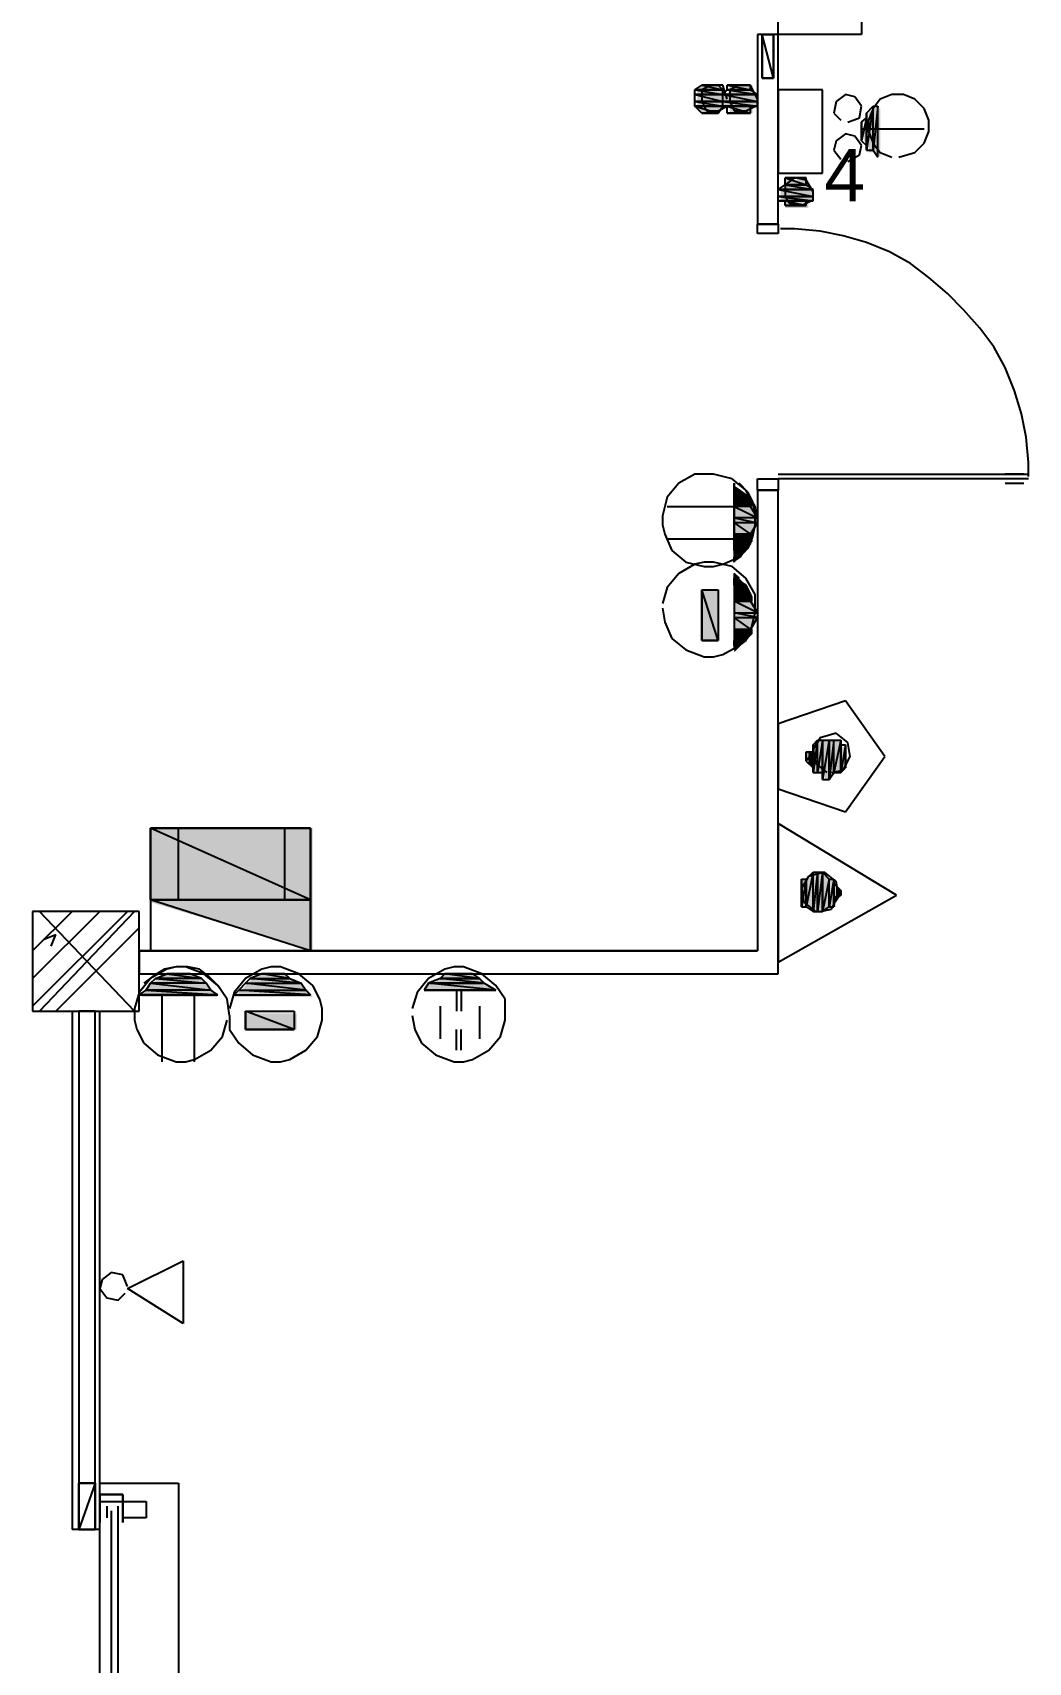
# Model space of a CAD drawing. Header units: millimetres. Extents: x 5 to 415, y 48 to 251.
# Drawn here: x 380.77 to 388.36, y 160.06 to 172.49 of the extents above; entities that cross this region are included whole.
import ezdxf

# ---------------------------------------------------------------- set-up
doc = ezdxf.new("R2010")
doc.units = ezdxf.units.MM
for name, color, linetype in [('H', 7, 'Continuous'), ('P', 7, 'Continuous'), ('T', 7, 'Continuous')]:
    doc.layers.add(name, color=color, linetype=linetype)

msp = doc.modelspace()

# ---------------------------------------------------------------- hatches: boundary and pattern name
at = {"layer": 'H', "linetype": 'Continuous'}
for points in [[(385.833, 172.05), (385.868, 172.085), (385.992, 172.085), (386.045, 172.05), (385.833, 172.05)], [(386.08, 172.05), (386.08, 172.085), (386.256, 172.085), (386.256, 172.05), (386.08, 172.05)], [(385.833, 171.997), (385.833, 172.05), (386.045, 172.05), (386.045, 171.997), (385.833, 171.997)], [(385.833, 171.962), (385.833, 171.997), (386.045, 171.997), (386.045, 171.962), (385.833, 171.962)], [(385.833, 171.909), (385.833, 171.962), (386.045, 171.962), (386.045, 171.909), (385.833, 171.909)], [(386.045, 171.997), (386.08, 172.05), (386.256, 172.05), (386.292, 171.997), (386.045, 171.997)], [(386.045, 171.962), (386.045, 171.997), (386.292, 171.997), (386.292, 171.962), (386.045, 171.962)], [(386.045, 171.909), (386.045, 171.962), (386.292, 171.962), (386.292, 171.909), (386.045, 171.909)], [(385.868, 171.873), (385.833, 171.909), (386.045, 171.909), (385.992, 171.873), (385.868, 171.873)], [(386.08, 171.873), (386.08, 171.909), (386.256, 171.909), (386.256, 171.873), (386.08, 171.873)], [(387.138, 171.626), (387.103, 171.662), (387.103, 171.785), (387.138, 171.838), (387.138, 171.626)], [(387.138, 171.573), (387.138, 171.873), (387.174, 171.909), (387.174, 171.573), (387.138, 171.573)], [(387.174, 171.573), (387.174, 171.909), (387.227, 171.909), (387.227, 171.538), (387.174, 171.573)], [(386.468, 171.274), (386.503, 171.327), (386.68, 171.327), (386.715, 171.274), (386.468, 171.274)], [(386.503, 171.327), (386.503, 171.362), (386.68, 171.362), (386.68, 171.327), (386.503, 171.327)], [(386.468, 171.238), (386.468, 171.274), (386.715, 171.274), (386.715, 171.238), (386.468, 171.238)], [(386.468, 171.203), (386.468, 171.238), (386.715, 171.238), (386.715, 171.203), (386.468, 171.203)], [(386.503, 171.15), (386.503, 171.203), (386.68, 171.203), (386.68, 171.15), (386.503, 171.15)], [(386.115, 168.998), (386.115, 169.033), (386.168, 168.998), (386.115, 168.998)], [(386.115, 168.963), (386.115, 168.998), (386.168, 168.998), (386.203, 168.963), (386.115, 168.963)], [(386.115, 168.91), (386.115, 168.963), (386.203, 168.963), (386.256, 168.91), (386.115, 168.91)], [(386.115, 168.875), (386.115, 168.91), (386.256, 168.91), (386.256, 168.875), (386.115, 168.875)], [(386.115, 168.787), (386.115, 168.875), (386.256, 168.875), (386.292, 168.787), (386.115, 168.787)], [(386.115, 168.734), (386.115, 168.787), (386.292, 168.787), (386.292, 168.734), (386.115, 168.734)], [(386.115, 168.663), (386.115, 168.734), (386.292, 168.734), (386.256, 168.663), (386.115, 168.663)], [(386.115, 168.61), (386.115, 168.663), (386.256, 168.663), (386.256, 168.61), (386.115, 168.61)], [(386.115, 168.54), (386.115, 168.61), (386.256, 168.61), (386.203, 168.54), (386.115, 168.54)], [(386.115, 168.451), (386.115, 168.54), (386.168, 168.487), (386.115, 168.451)], [(386.168, 168.487), (386.115, 168.54), (386.203, 168.54), (386.168, 168.487)], [(386.203, 168.275), (386.115, 168.31), (386.115, 168.363), (386.203, 168.275)], [(385.868, 167.852), (385.868, 168.24), (385.992, 168.24), (385.992, 167.852), (385.868, 167.852)], [(386.115, 168.275), (386.115, 168.31), (386.203, 168.275), (386.115, 168.275)], [(386.115, 168.187), (386.115, 168.275), (386.203, 168.275), (386.256, 168.187), (386.115, 168.187)], [(386.115, 168.152), (386.115, 168.187), (386.256, 168.187), (386.256, 168.152), (386.115, 168.152)], [(386.115, 168.063), (386.115, 168.152), (386.256, 168.152), (386.292, 168.063), (386.115, 168.063)], [(386.115, 168.028), (386.115, 168.063), (386.292, 168.063), (386.292, 168.028), (386.115, 168.028)], [(386.115, 167.94), (386.115, 168.028), (386.292, 168.028), (386.256, 167.94), (386.115, 167.94)], [(386.115, 167.905), (386.115, 167.94), (386.256, 167.94), (386.256, 167.905), (386.115, 167.905)], [(386.115, 167.852), (386.115, 167.905), (386.256, 167.905), (386.203, 167.852), (386.115, 167.852)], [(386.115, 167.816), (386.115, 167.852), (386.203, 167.852), (386.168, 167.816), (386.115, 167.816)], [(386.115, 167.763), (386.115, 167.816), (386.168, 167.816), (386.115, 167.763)], [(386.715, 166.846), (386.715, 167.04), (386.75, 167.093), (386.75, 166.846), (386.715, 166.846)], [(386.75, 166.846), (386.75, 167.093), (386.803, 167.093), (386.803, 166.846), (386.75, 166.846)], [(386.803, 166.793), (386.803, 167.093), (386.838, 167.093), (386.838, 166.793), (386.803, 166.793)], [(386.838, 166.793), (386.838, 167.093), (386.891, 167.093), (386.891, 166.846), (386.838, 166.793)], [(386.891, 166.846), (386.891, 167.093), (386.927, 167.093), (386.927, 166.846), (386.891, 166.846)], [(386.68, 166.917), (386.68, 167.005), (386.715, 167.005), (386.715, 166.882), (386.68, 166.917)], [(386.927, 166.846), (386.927, 167.04), (386.962, 167.04), (386.962, 166.882), (386.927, 166.846)], [(381.67, 165.858), (381.67, 166.423), (382.905, 166.423), (382.905, 165.858), (381.67, 165.858)], [(386.627, 165.823), (386.627, 166.035), (386.68, 166.035), (386.68, 165.823), (386.627, 165.823)], [(386.715, 165.788), (386.68, 165.823), (386.68, 166.035), (386.715, 166.07), (386.715, 165.788)], [(386.715, 165.788), (386.715, 166.07), (386.75, 166.07), (386.75, 165.788), (386.715, 165.788)], [(386.75, 165.788), (386.75, 166.07), (386.803, 166.07), (386.803, 165.788), (386.75, 165.788)], [(386.803, 165.788), (386.803, 166.07), (386.838, 166.035), (386.838, 165.823), (386.803, 165.788)], [(386.838, 165.823), (386.838, 166.035), (386.891, 166.035), (386.891, 165.823), (386.838, 165.823)], [(386.891, 165.858), (386.891, 165.982), (386.927, 165.947), (386.927, 165.911), (386.891, 165.858)], [(382.905, 165.488), (381.67, 165.858), (382.905, 165.858), (382.905, 165.488)], [(381.635, 165.188), (381.67, 165.223), (382.094, 165.223), (382.147, 165.188), (381.635, 165.188)], [(381.67, 165.223), (381.723, 165.276), (382.058, 165.276), (382.094, 165.223), (381.67, 165.223)], [(381.723, 165.276), (381.811, 165.312), (381.97, 165.312), (382.058, 165.276), (381.723, 165.276)], [(382.358, 165.188), (382.393, 165.223), (382.817, 165.223), (382.87, 165.188), (382.358, 165.188)], [(382.393, 165.223), (382.446, 165.276), (382.729, 165.276), (382.817, 165.223), (382.393, 165.223)], [(382.446, 165.276), (382.517, 165.312), (382.693, 165.312), (382.729, 165.276), (382.446, 165.276)], [(383.752, 165.188), (383.787, 165.223), (384.21, 165.223), (384.298, 165.188), (383.752, 165.188)], [(383.787, 165.223), (383.875, 165.276), (384.175, 165.276), (384.21, 165.223), (383.787, 165.223)], [(383.875, 165.276), (383.928, 165.312), (384.14, 165.312), (384.175, 165.276), (383.875, 165.276)], [(381.6, 165.135), (381.635, 165.188), (382.147, 165.188), (382.182, 165.135), (381.6, 165.135)], [(382.305, 165.135), (382.358, 165.188), (382.87, 165.188), (382.905, 165.135), (382.305, 165.135)], [(382.393, 164.888), (382.393, 165.012), (382.782, 165.012), (382.782, 164.888), (382.393, 164.888)]]:
    msp.add_hatch(color=256, dxfattribs=at).paths.add_polyline_path(points)

# ---------------------------------------------------------------- linework, layer by layer
at = {"layer": 'P'}
for points in [[(386.45, 172.473), (386.45, 179.493)], [(387.085, 179.493), (387.085, 172.473)], [(386.45, 172.473), (386.292, 172.473)], [(386.292, 172.473), (386.292, 171.027)], [(386.292, 172.473), (386.292, 171.027)], [(386.415, 172.138), (386.327, 172.473)], [(386.327, 172.473), (386.415, 172.473)], [(386.327, 172.138), (386.327, 172.473)], [(386.327, 172.473), (386.415, 172.473)], [(386.327, 172.473), (386.327, 172.138)], [(386.327, 172.138), (386.327, 172.473)], [(386.415, 172.473), (386.415, 172.138)], [(386.415, 172.138), (386.415, 172.473)], [(386.415, 172.473), (386.415, 172.138)], [(386.45, 171.027), (386.45, 172.473)], [(386.45, 171.027), (386.45, 172.473)], [(387.085, 172.473), (386.45, 172.473)], [(385.815, 172.05), (385.868, 172.085)], [(385.939, 172.085), (385.868, 172.05)], [(385.992, 172.085), (385.868, 172.085)], [(385.868, 172.085), (385.904, 172.085)], [(385.992, 172.085), (385.868, 172.085)], [(385.868, 172.085), (385.992, 172.085)], [(385.868, 172.085), (385.992, 172.085)], [(385.992, 172.085), (385.868, 172.085)], [(385.992, 172.085), (385.868, 172.085)], [(385.868, 172.085), (386.027, 172.05)], [(385.868, 172.085), (386.027, 172.05)], [(385.904, 172.085), (385.939, 172.085)], [(385.939, 172.085), (385.904, 172.085)], [(385.939, 172.085), (385.904, 172.085)], [(385.904, 172.085), (385.939, 172.085)], [(385.904, 172.085), (385.992, 172.085)], [(386.027, 172.085), (385.939, 172.085)], [(385.939, 172.085), (385.992, 172.085)], [(385.992, 172.085), (385.939, 172.085)], [(385.992, 172.085), (385.992, 172.085)], [(385.992, 172.085), (385.992, 172.085)], [(386.027, 172.05), (385.992, 172.085)], [(386.062, 171.979), (386.027, 172.085)], [(386.239, 172.085), (386.062, 172.085)], [(386.062, 172.085), (386.115, 172.085)], [(386.239, 172.085), (386.062, 172.085)], [(386.062, 172.085), (386.239, 172.05)], [(386.062, 172.085), (386.239, 172.05)], [(386.062, 172.05), (386.062, 172.085)], [(386.151, 172.085), (386.08, 172.05)], [(386.151, 172.085), (386.115, 172.085)], [(386.115, 172.085), (386.151, 172.085)], [(386.203, 172.085), (386.115, 172.085)], [(386.115, 172.085), (386.203, 172.085)], [(386.115, 172.085), (386.203, 172.085)], [(386.203, 172.085), (386.115, 172.085)], [(386.203, 172.085), (386.115, 172.085)], [(386.115, 172.085), (386.239, 172.085)], [(386.115, 172.085), (386.239, 172.085)], [(386.239, 172.085), (386.151, 172.085)], [(386.203, 172.085), (386.203, 172.085)], [(386.203, 172.085), (386.203, 172.085)], [(386.203, 172.085), (386.203, 172.085)], [(386.203, 172.085), (386.203, 172.085)], [(386.239, 172.085), (386.203, 172.085)], [(386.292, 171.979), (386.239, 172.085)], [(386.239, 172.05), (386.239, 172.085)], [(386.415, 172.138), (386.327, 172.138)], [(386.327, 172.138), (386.415, 172.138)], [(386.415, 172.138), (386.327, 172.138)], [(386.027, 172.05), (385.815, 172.05)], [(386.027, 172.05), (385.815, 172.05)], [(385.815, 172.05), (386.027, 172.05)], [(385.815, 172.05), (386.027, 172.05)], [(386.027, 172.05), (385.815, 172.05)], [(386.027, 172.05), (385.815, 172.05)], [(385.815, 172.05), (386.027, 172.014)], [(385.815, 172.05), (386.027, 172.014)], [(385.815, 172.014), (385.815, 172.05)], [(386.027, 172.014), (385.815, 172.014)], [(386.027, 172.014), (385.815, 172.014)], [(385.815, 172.014), (386.027, 172.014)], [(385.815, 172.014), (386.027, 172.014)], [(386.027, 172.014), (385.815, 172.014)], [(386.027, 172.014), (385.815, 172.014)], [(385.815, 172.014), (386.027, 171.962)], [(385.815, 172.014), (386.027, 171.962)], [(385.815, 171.962), (385.815, 172.014)], [(386.027, 171.962), (385.815, 171.962)], [(386.027, 171.962), (385.815, 171.962)], [(385.815, 171.962), (386.027, 171.962)], [(385.815, 171.962), (386.027, 171.962)], [(386.027, 171.962), (385.815, 171.962)], [(386.027, 171.962), (385.815, 171.962)], [(385.815, 171.962), (386.027, 171.926)], [(385.815, 171.962), (386.027, 171.926)], [(385.815, 171.926), (385.815, 171.962)], [(385.868, 172.05), (385.868, 171.962)], [(385.868, 171.962), (385.904, 171.891)], [(386.027, 172.014), (386.062, 172.05)], [(386.027, 172.05), (386.027, 172.05)], [(386.027, 172.05), (386.027, 172.05)], [(386.027, 172.014), (386.027, 172.05)], [(386.292, 172.014), (386.027, 172.014)], [(386.292, 172.014), (386.027, 172.014)], [(386.027, 172.014), (386.292, 172.014)], [(386.027, 172.014), (386.292, 172.014)], [(386.292, 172.014), (386.027, 172.014)], [(386.292, 172.014), (386.027, 172.014)], [(386.027, 172.014), (386.292, 171.962)], [(386.027, 172.014), (386.292, 171.962)], [(386.027, 171.962), (386.027, 172.014)], [(386.027, 172.014), (386.027, 172.014)], [(386.027, 172.014), (386.027, 172.014)], [(386.027, 171.962), (386.027, 172.014)], [(386.292, 171.962), (386.027, 171.962)], [(386.292, 171.962), (386.027, 171.962)], [(386.027, 171.962), (386.292, 171.962)], [(386.027, 171.962), (386.292, 171.962)], [(386.292, 171.962), (386.027, 171.962)], [(386.292, 171.962), (386.027, 171.962)], [(386.027, 171.962), (386.292, 171.926)], [(386.027, 171.962), (386.292, 171.926)], [(386.027, 171.926), (386.027, 171.962)], [(386.027, 171.962), (386.027, 171.962)], [(386.027, 171.962), (386.027, 171.962)], [(386.027, 171.926), (386.027, 171.962)], [(386.239, 172.05), (386.062, 172.05)], [(386.239, 172.05), (386.062, 172.05)], [(386.062, 172.05), (386.239, 172.05)], [(386.062, 172.05), (386.239, 172.05)], [(386.239, 172.05), (386.062, 172.05)], [(386.239, 172.05), (386.062, 172.05)], [(386.062, 172.05), (386.292, 172.014)], [(386.062, 172.05), (386.292, 172.014)], [(386.08, 172.05), (386.08, 171.962)], [(386.08, 171.962), (386.115, 171.891)], [(386.239, 172.05), (386.239, 172.05)], [(386.239, 172.05), (386.239, 172.05)], [(386.292, 172.014), (386.239, 172.05)], [(386.292, 172.014), (386.292, 172.014)], [(386.292, 172.014), (386.292, 172.014)], [(386.292, 171.962), (386.292, 172.014)], [(386.292, 171.962), (386.292, 171.962)], [(386.292, 171.962), (386.292, 171.962)], [(386.292, 171.926), (386.292, 171.962)], [(386.786, 172.05), (386.45, 172.05)], [(386.45, 172.05), (386.45, 171.415)], [(386.786, 171.415), (386.786, 172.05)], [(386.891, 171.962), (386.874, 171.873)], [(386.962, 172.014), (386.891, 171.962)], [(387.033, 171.997), (386.962, 172.014)], [(387.085, 171.926), (387.033, 171.997)], [(387.227, 171.979), (387.174, 171.909)], [(387.227, 171.979), (387.174, 171.909)], [(387.315, 172.014), (387.227, 171.979)], [(387.315, 172.014), (387.227, 171.979)], [(387.403, 172.014), (387.315, 172.014)], [(387.403, 172.014), (387.315, 172.014)], [(387.491, 171.979), (387.403, 172.014)], [(387.491, 171.979), (387.403, 172.014)], [(387.562, 171.909), (387.491, 171.979)], [(387.562, 171.909), (387.491, 171.979)], [(386.027, 171.926), (385.815, 171.926)], [(386.027, 171.926), (385.815, 171.926)], [(385.815, 171.926), (386.027, 171.926)], [(385.815, 171.926), (386.027, 171.926)], [(386.027, 171.926), (385.815, 171.926)], [(386.027, 171.926), (385.815, 171.926)], [(385.815, 171.926), (386.027, 171.926)], [(386.027, 171.926), (385.815, 171.926)], [(385.815, 171.926), (386.027, 171.926)], [(386.027, 171.926), (385.815, 171.926)], [(385.815, 171.926), (385.992, 171.873)], [(385.815, 171.926), (385.992, 171.873)], [(385.868, 171.873), (385.815, 171.926)], [(385.992, 171.873), (385.868, 171.873)], [(385.992, 171.873), (385.868, 171.873)], [(385.868, 171.873), (385.992, 171.873)], [(385.868, 171.873), (385.992, 171.873)], [(385.992, 171.873), (385.868, 171.873)], [(385.992, 171.873), (385.868, 171.873)], [(385.868, 171.873), (385.939, 171.873)], [(385.868, 171.873), (385.939, 171.873)], [(385.904, 171.873), (385.868, 171.873)], [(385.904, 171.891), (385.992, 171.891)], [(385.939, 171.873), (385.904, 171.873)], [(385.904, 171.873), (385.939, 171.873)], [(385.939, 171.873), (385.904, 171.873)], [(385.939, 171.873), (385.992, 171.873)], [(385.939, 171.873), (385.939, 171.873)], [(385.939, 171.873), (385.939, 171.873)], [(385.992, 171.891), (386.062, 171.926)], [(385.992, 171.873), (386.027, 171.926)], [(385.992, 171.873), (385.992, 171.873)], [(385.992, 171.873), (385.992, 171.873)], [(386.292, 171.926), (386.027, 171.926)], [(386.292, 171.926), (386.027, 171.926)], [(386.027, 171.926), (386.239, 171.926)], [(386.027, 171.926), (386.239, 171.926)], [(386.062, 171.926), (386.027, 171.926)], [(386.027, 171.926), (386.027, 171.926)], [(386.027, 171.926), (386.027, 171.926)], [(386.027, 171.926), (386.027, 171.926)], [(386.239, 171.926), (386.062, 171.926)], [(386.239, 171.926), (386.062, 171.926)], [(386.062, 171.926), (386.239, 171.926)], [(386.062, 171.926), (386.239, 171.926)], [(386.239, 171.926), (386.062, 171.926)], [(386.239, 171.926), (386.062, 171.926)], [(386.062, 171.926), (386.239, 171.873)], [(386.062, 171.926), (386.239, 171.873)], [(386.062, 171.873), (386.062, 171.926)], [(386.239, 171.873), (386.062, 171.873)], [(386.239, 171.873), (386.062, 171.873)], [(386.062, 171.873), (386.203, 171.873)], [(386.062, 171.873), (386.203, 171.873)], [(386.115, 171.873), (386.062, 171.873)], [(386.115, 171.891), (386.203, 171.891)], [(386.203, 171.873), (386.115, 171.873)], [(386.203, 171.873), (386.115, 171.873)], [(386.115, 171.873), (386.203, 171.873)], [(386.115, 171.873), (386.203, 171.873)], [(386.203, 171.873), (386.115, 171.873)], [(386.151, 171.873), (386.115, 171.873)], [(386.115, 171.873), (386.151, 171.873)], [(386.151, 171.873), (386.203, 171.873)], [(386.203, 171.873), (386.151, 171.873)], [(386.203, 171.891), (386.274, 171.926)], [(386.203, 171.873), (386.239, 171.873)], [(386.203, 171.873), (386.203, 171.873)], [(386.203, 171.873), (386.203, 171.873)], [(386.239, 171.926), (386.292, 171.926)], [(386.239, 171.926), (386.239, 171.926)], [(386.239, 171.926), (386.239, 171.926)], [(386.239, 171.873), (386.239, 171.926)], [(386.874, 171.873), (386.927, 171.82)], [(386.98, 171.803), (387.068, 171.838)], [(387.068, 171.838), (387.085, 171.926)], [(387.121, 171.838), (387.085, 171.662)], [(387.121, 171.838), (387.085, 171.662)], [(387.085, 171.803), (387.121, 171.838)], [(387.174, 171.926), (387.121, 171.591)], [(387.174, 171.926), (387.121, 171.591)], [(387.121, 171.873), (387.174, 171.926)], [(387.121, 171.591), (387.121, 171.873)], [(387.121, 171.591), (387.121, 171.873)], [(387.121, 171.873), (387.121, 171.626)], [(387.121, 171.873), (387.121, 171.626)], [(387.121, 171.838), (387.121, 171.873)], [(387.121, 171.626), (387.121, 171.838)], [(387.121, 171.626), (387.121, 171.838)], [(387.174, 171.909), (387.138, 171.82)], [(387.174, 171.909), (387.138, 171.82)], [(387.138, 171.82), (387.138, 171.732)], [(387.138, 171.82), (387.138, 171.732)], [(387.209, 171.926), (387.174, 171.591)], [(387.209, 171.926), (387.174, 171.591)], [(387.174, 171.591), (387.174, 171.926)], [(387.174, 171.926), (387.209, 171.926)], [(387.174, 171.591), (387.174, 171.926)], [(387.209, 171.538), (387.209, 171.926)], [(387.597, 171.82), (387.562, 171.909)], [(387.597, 171.82), (387.562, 171.909)], [(387.597, 171.732), (387.597, 171.82)], [(387.597, 171.732), (387.597, 171.82)], [(386.962, 171.715), (386.891, 171.662)], [(387.033, 171.697), (386.962, 171.715)], [(387.085, 171.626), (387.033, 171.697)], [(387.085, 171.662), (387.085, 171.803)], [(387.085, 171.662), (387.085, 171.803)], [(387.085, 171.803), (387.085, 171.715)], [(387.085, 171.803), (387.085, 171.715)], [(387.085, 171.75), (387.085, 171.803)], [(387.562, 171.75), (387.085, 171.75)], [(387.085, 171.715), (387.085, 171.75)], [(387.085, 171.715), (387.085, 171.662)], [(387.138, 171.732), (387.174, 171.644)], [(387.138, 171.732), (387.174, 171.644)], [(387.562, 171.644), (387.597, 171.732)], [(387.562, 171.644), (387.597, 171.732)], [(386.891, 171.662), (386.874, 171.591)], [(386.874, 171.591), (386.927, 171.521)], [(386.98, 171.503), (387.068, 171.556)], [(387.068, 171.556), (387.085, 171.626)], [(387.085, 171.662), (387.121, 171.626)], [(387.121, 171.626), (387.121, 171.591)], [(387.121, 171.591), (387.174, 171.591)], [(387.174, 171.644), (387.227, 171.573)], [(387.174, 171.644), (387.227, 171.573)], [(387.174, 171.591), (387.209, 171.538)], [(387.227, 171.573), (387.315, 171.538)], [(387.227, 171.573), (387.315, 171.538)], [(387.368, 171.538), (387.491, 171.573)], [(387.368, 171.538), (387.491, 171.573)], [(387.491, 171.573), (387.562, 171.644)], [(387.491, 171.573), (387.562, 171.644)], [(386.45, 171.415), (386.786, 171.415)], [(386.45, 171.291), (386.503, 171.327)], [(386.574, 171.379), (386.503, 171.327)], [(386.662, 171.379), (386.503, 171.379)], [(386.503, 171.379), (386.539, 171.379)], [(386.662, 171.379), (386.503, 171.379)], [(386.503, 171.379), (386.662, 171.327)], [(386.503, 171.379), (386.662, 171.327)], [(386.503, 171.327), (386.503, 171.379)], [(386.503, 171.327), (386.503, 171.238)], [(386.662, 171.327), (386.503, 171.327)], [(386.662, 171.327), (386.503, 171.327)], [(386.503, 171.327), (386.662, 171.327)], [(386.503, 171.327), (386.662, 171.327)], [(386.662, 171.327), (386.503, 171.327)], [(386.662, 171.327), (386.503, 171.327)], [(386.503, 171.327), (386.715, 171.291)], [(386.503, 171.327), (386.715, 171.291)], [(386.574, 171.379), (386.539, 171.379)], [(386.539, 171.379), (386.574, 171.379)], [(386.627, 171.379), (386.539, 171.379)], [(386.539, 171.379), (386.627, 171.379)], [(386.539, 171.379), (386.627, 171.379)], [(386.627, 171.379), (386.539, 171.379)], [(386.627, 171.379), (386.539, 171.379)], [(386.539, 171.379), (386.662, 171.379)], [(386.539, 171.379), (386.662, 171.379)], [(386.662, 171.362), (386.574, 171.379)], [(386.627, 171.379), (386.627, 171.379)], [(386.627, 171.379), (386.627, 171.379)], [(386.627, 171.379), (386.627, 171.379)], [(386.627, 171.379), (386.627, 171.379)], [(386.662, 171.379), (386.627, 171.379)], [(386.662, 171.327), (386.662, 171.379)], [(386.715, 171.274), (386.662, 171.362)], [(386.662, 171.327), (386.662, 171.327)], [(386.662, 171.327), (386.662, 171.327)], [(386.715, 171.291), (386.662, 171.327)], [(386.715, 171.291), (386.45, 171.291)], [(386.715, 171.291), (386.45, 171.291)], [(386.45, 171.291), (386.715, 171.291)], [(386.45, 171.291), (386.715, 171.291)], [(386.715, 171.291), (386.45, 171.291)], [(386.715, 171.291), (386.45, 171.291)], [(386.45, 171.291), (386.715, 171.238)], [(386.45, 171.291), (386.715, 171.238)], [(386.45, 171.238), (386.45, 171.291)], [(386.715, 171.238), (386.45, 171.238)], [(386.715, 171.238), (386.45, 171.238)], [(386.45, 171.238), (386.715, 171.238)], [(386.45, 171.238), (386.715, 171.238)], [(386.715, 171.238), (386.45, 171.238)], [(386.715, 171.238), (386.45, 171.238)], [(386.45, 171.238), (386.715, 171.203)], [(386.45, 171.238), (386.715, 171.203)], [(386.45, 171.203), (386.45, 171.238)], [(386.715, 171.203), (386.45, 171.203)], [(386.715, 171.203), (386.45, 171.203)], [(386.45, 171.203), (386.662, 171.203)], [(386.45, 171.203), (386.662, 171.203)], [(386.503, 171.203), (386.45, 171.203)], [(386.503, 171.238), (386.539, 171.185)], [(386.662, 171.203), (386.503, 171.203)], [(386.662, 171.203), (386.503, 171.203)], [(386.503, 171.203), (386.662, 171.203)], [(386.503, 171.203), (386.662, 171.203)], [(386.662, 171.203), (386.503, 171.203)], [(386.662, 171.203), (386.503, 171.203)], [(386.503, 171.203), (386.662, 171.168)], [(386.503, 171.203), (386.662, 171.168)], [(386.503, 171.168), (386.503, 171.203)], [(386.539, 171.185), (386.627, 171.168)], [(386.627, 171.168), (386.697, 171.203)], [(386.662, 171.203), (386.715, 171.203)], [(386.662, 171.203), (386.662, 171.203)], [(386.662, 171.203), (386.662, 171.203)], [(386.662, 171.168), (386.662, 171.203)], [(386.715, 171.291), (386.715, 171.291)], [(386.715, 171.291), (386.715, 171.291)], [(386.715, 171.238), (386.715, 171.291)], [(386.715, 171.238), (386.715, 171.238)], [(386.715, 171.238), (386.715, 171.238)], [(386.715, 171.203), (386.715, 171.238)], [(386.662, 171.168), (386.503, 171.168)], [(386.662, 171.168), (386.503, 171.168)], [(386.503, 171.168), (386.627, 171.168)], [(386.503, 171.168), (386.627, 171.168)], [(386.539, 171.168), (386.503, 171.168)], [(386.627, 171.168), (386.539, 171.168)], [(386.627, 171.168), (386.539, 171.168)], [(386.539, 171.168), (386.627, 171.168)], [(386.539, 171.168), (386.627, 171.168)], [(386.627, 171.168), (386.539, 171.168)], [(386.574, 171.168), (386.539, 171.168)], [(386.539, 171.168), (386.574, 171.168)], [(386.574, 171.168), (386.627, 171.168)], [(386.627, 171.168), (386.574, 171.168)], [(386.627, 171.168), (386.662, 171.168)], [(386.627, 171.168), (386.627, 171.168)], [(386.627, 171.168), (386.627, 171.168)], [(386.292, 170.956), (386.292, 171.027)], [(386.292, 171.027), (386.45, 171.027)], [(386.45, 171.027), (386.292, 171.027)], [(386.45, 170.956), (386.292, 170.956)], [(386.327, 171.027), (386.415, 171.027)], [(386.415, 171.027), (386.327, 171.027)], [(386.327, 171.027), (386.415, 171.027)], [(386.415, 171.027), (386.327, 171.027)], [(386.327, 171.027), (386.415, 171.027)], [(386.327, 171.027), (386.415, 171.027)], [(386.327, 171.027), (386.415, 171.027)], [(386.45, 171.027), (386.45, 170.956)], [(386.574, 170.991), (386.468, 170.991)], [(386.768, 170.974), (386.574, 170.991)], [(386.944, 170.938), (386.768, 170.974)], [(387.121, 170.886), (386.944, 170.938)], [(387.297, 170.815), (387.121, 170.886)], [(387.456, 170.727), (387.297, 170.815)], [(387.597, 170.621), (387.456, 170.727)], [(387.738, 170.498), (387.597, 170.621)], [(387.862, 170.374), (387.738, 170.498)], [(387.985, 170.233), (387.862, 170.374)], [(388.091, 170.092), (387.985, 170.233)], [(388.179, 169.933), (388.091, 170.092)], [(388.25, 169.757), (388.179, 169.933)], [(388.303, 169.58), (388.25, 169.757)], [(388.338, 169.404), (388.303, 169.58)], [(388.355, 169.21), (388.338, 169.404)], [(388.355, 169.104), (388.355, 169.21)], [(385.815, 169.122), (385.692, 169.051)], [(385.815, 169.122), (385.692, 169.051)], [(385.886, 169.122), (385.815, 169.122)], [(385.886, 169.122), (385.815, 169.122)], [(385.957, 169.122), (385.886, 169.122)], [(385.957, 169.122), (385.886, 169.122)], [(386.098, 169.086), (385.957, 169.122)], [(386.098, 169.086), (385.957, 169.122)], [(386.203, 168.998), (386.098, 169.086)], [(386.203, 168.998), (386.098, 169.086)], [(386.292, 168.998), (386.292, 169.086)], [(386.292, 169.086), (386.45, 169.086)], [(386.45, 169.122), (388.355, 169.122)], [(386.45, 169.122), (388.355, 169.122)], [(386.45, 169.086), (386.45, 168.998)], [(388.355, 169.086), (386.45, 169.086)], [(388.355, 169.086), (386.45, 169.086)], [(388.179, 169.122), (388.32, 169.122)], [(388.32, 169.122), (388.179, 169.122)], [(388.32, 169.086), (388.179, 169.086)], [(385.692, 169.051), (385.604, 168.945)], [(385.692, 169.051), (385.604, 168.945)], [(386.115, 169.051), (386.115, 168.998)], [(386.115, 168.998), (386.115, 169.051)], [(386.115, 169.051), (386.115, 168.451)], [(386.115, 168.998), (386.203, 168.963)], [(386.115, 168.963), (386.115, 168.998)], [(386.203, 168.963), (386.115, 168.963)], [(386.203, 168.963), (386.115, 168.963)], [(386.115, 168.963), (386.239, 168.91)], [(386.115, 168.963), (386.239, 168.91)], [(386.115, 168.91), (386.115, 168.963)], [(386.221, 168.981), (386.151, 169.051)], [(386.151, 168.998), (386.203, 168.963)], [(386.203, 168.963), (386.151, 168.998)], [(386.274, 168.875), (386.203, 168.998)], [(386.274, 168.875), (386.203, 168.998)], [(386.239, 168.91), (386.203, 168.963)], [(386.256, 168.91), (386.221, 168.981)], [(386.45, 168.998), (386.292, 168.998)], [(386.292, 168.998), (386.45, 168.998)], [(386.292, 168.998), (386.292, 165.488)], [(386.292, 168.998), (386.292, 165.488)], [(386.415, 168.998), (386.327, 168.998)], [(386.327, 168.998), (386.415, 168.998)], [(386.327, 168.998), (386.415, 168.998)], [(386.415, 168.998), (386.327, 168.998)], [(386.327, 168.998), (386.415, 168.998)], [(386.415, 168.998), (386.327, 168.998)], [(386.415, 168.998), (386.327, 168.998)], [(386.45, 165.312), (386.45, 168.998)], [(386.45, 165.312), (386.45, 168.998)], [(388.179, 169.051), (388.32, 169.051)], [(385.604, 168.945), (385.568, 168.804)], [(385.604, 168.945), (385.568, 168.804)], [(385.604, 168.875), (386.115, 168.875)], [(386.239, 168.91), (386.115, 168.91)], [(386.239, 168.91), (386.115, 168.91)], [(386.115, 168.91), (386.239, 168.875)], [(386.115, 168.91), (386.239, 168.875)], [(386.115, 168.875), (386.115, 168.91)], [(386.239, 168.875), (386.115, 168.875)], [(386.239, 168.875), (386.115, 168.875)], [(386.115, 168.875), (386.292, 168.787)], [(386.115, 168.875), (386.292, 168.787)], [(386.115, 168.787), (386.115, 168.875)], [(386.239, 168.875), (386.239, 168.91)], [(386.292, 168.787), (386.239, 168.875)], [(386.274, 168.822), (386.256, 168.91)], [(386.292, 168.769), (386.274, 168.875)], [(386.292, 168.769), (386.274, 168.875)], [(386.274, 168.734), (386.274, 168.822)], [(385.568, 168.804), (385.568, 168.734)], [(385.568, 168.804), (385.568, 168.734)], [(385.568, 168.734), (385.586, 168.663)], [(385.568, 168.734), (385.586, 168.663)], [(386.292, 168.787), (386.115, 168.787)], [(386.292, 168.787), (386.115, 168.787)], [(386.115, 168.787), (386.292, 168.751)], [(386.115, 168.787), (386.292, 168.751)], [(386.115, 168.751), (386.115, 168.787)], [(386.292, 168.751), (386.115, 168.751)], [(386.292, 168.751), (386.115, 168.751)], [(386.115, 168.751), (386.239, 168.663)], [(386.115, 168.751), (386.239, 168.663)], [(386.115, 168.663), (386.115, 168.751)], [(386.239, 168.663), (386.292, 168.751)], [(386.239, 168.593), (386.274, 168.734)], [(386.239, 168.593), (386.274, 168.734)], [(386.256, 168.645), (386.274, 168.734)], [(386.292, 168.751), (386.292, 168.787)], [(385.586, 168.663), (385.639, 168.54)], [(385.586, 168.663), (385.639, 168.54)], [(385.604, 168.628), (386.115, 168.628)], [(386.239, 168.663), (386.115, 168.663)], [(386.239, 168.663), (386.115, 168.663)], [(386.115, 168.663), (386.239, 168.628)], [(386.115, 168.663), (386.239, 168.628)], [(386.115, 168.628), (386.115, 168.663)], [(386.239, 168.628), (386.115, 168.628)], [(386.239, 168.628), (386.115, 168.628)], [(386.115, 168.628), (386.203, 168.54)], [(386.115, 168.628), (386.203, 168.54)], [(386.115, 168.54), (386.115, 168.628)], [(386.151, 168.487), (386.239, 168.593)], [(386.151, 168.487), (386.239, 168.593)], [(386.203, 168.54), (386.239, 168.628)], [(386.221, 168.557), (386.256, 168.645)], [(386.239, 168.628), (386.239, 168.663)], [(385.639, 168.54), (385.745, 168.451)], [(385.639, 168.54), (385.745, 168.451)], [(385.745, 168.451), (385.886, 168.416)], [(385.745, 168.451), (385.886, 168.416)], [(385.886, 168.451), (385.815, 168.434)], [(385.957, 168.451), (385.886, 168.451)], [(386.098, 168.416), (385.957, 168.451)], [(386.027, 168.434), (386.151, 168.487)], [(386.027, 168.434), (386.151, 168.487)], [(386.115, 168.469), (386.221, 168.557)], [(386.203, 168.54), (386.115, 168.54)], [(386.115, 168.54), (386.151, 168.487)], [(386.151, 168.487), (386.115, 168.54)], [(386.115, 168.54), (386.203, 168.54)], [(386.151, 168.487), (386.115, 168.54)], [(386.115, 168.487), (386.115, 168.451)], [(386.115, 168.451), (386.115, 168.487)], [(386.203, 168.54), (386.151, 168.487)], [(385.692, 168.363), (385.604, 168.257)], [(385.815, 168.434), (385.692, 168.363)], [(385.886, 168.416), (385.957, 168.416)], [(385.886, 168.416), (385.957, 168.416)], [(385.957, 168.416), (386.027, 168.434)], [(385.957, 168.416), (386.027, 168.434)], [(386.203, 168.328), (386.098, 168.416)], [(386.151, 168.328), (386.115, 168.363)], [(386.115, 168.363), (386.151, 168.328)], [(386.115, 168.363), (386.115, 167.781)], [(386.203, 168.275), (386.115, 168.328)], [(386.115, 168.328), (386.203, 168.275)], [(386.115, 168.275), (386.115, 168.328)], [(386.115, 168.328), (386.203, 168.275)], [(386.274, 168.204), (386.203, 168.328)], [(385.604, 168.257), (385.568, 168.134)], [(385.992, 167.852), (385.868, 168.24)], [(385.868, 168.24), (385.868, 167.852)], [(385.992, 167.852), (385.868, 168.24)], [(385.868, 168.24), (385.992, 168.24)], [(385.868, 167.852), (385.868, 168.24)], [(385.868, 168.24), (385.992, 168.24)], [(385.992, 168.24), (385.992, 167.852)], [(385.992, 168.24), (385.992, 167.852)], [(386.239, 168.204), (386.115, 168.275)], [(386.115, 168.275), (386.115, 168.204)], [(386.239, 168.204), (386.115, 168.275)], [(386.115, 168.275), (386.203, 168.275)], [(386.203, 168.275), (386.115, 168.275)], [(386.239, 168.152), (386.115, 168.204)], [(386.115, 168.204), (386.115, 168.152)], [(386.239, 168.152), (386.115, 168.204)], [(386.115, 168.204), (386.239, 168.204)], [(386.115, 168.204), (386.239, 168.204)], [(386.203, 168.275), (386.239, 168.204)], [(386.239, 168.204), (386.239, 168.152)], [(386.274, 168.134), (386.274, 168.204)], [(385.568, 168.099), (385.586, 167.993)], [(386.292, 168.063), (386.115, 168.152)], [(386.115, 168.152), (386.115, 168.063)], [(386.292, 168.063), (386.115, 168.152)], [(386.115, 168.152), (386.239, 168.152)], [(386.115, 168.152), (386.239, 168.152)], [(386.239, 168.152), (386.292, 168.063)], [(386.274, 168.063), (386.274, 168.134)], [(385.586, 167.993), (385.639, 167.869)], [(386.292, 168.028), (386.115, 168.063)], [(386.115, 168.063), (386.115, 168.028)], [(386.292, 168.028), (386.115, 168.063)], [(386.115, 168.063), (386.292, 168.063)], [(386.115, 168.063), (386.292, 168.063)], [(386.239, 167.94), (386.115, 168.028)], [(386.115, 168.028), (386.115, 167.94)], [(386.239, 167.94), (386.115, 168.028)], [(386.115, 168.028), (386.292, 168.028)], [(386.115, 168.028), (386.292, 168.028)], [(386.239, 167.922), (386.274, 168.063)], [(386.292, 168.028), (386.239, 167.94)], [(386.292, 168.063), (386.292, 168.028)], [(385.639, 167.869), (385.745, 167.781)], [(385.868, 167.852), (385.992, 167.852)], [(385.992, 167.852), (385.868, 167.852)], [(386.239, 167.905), (386.115, 167.94)], [(386.115, 167.94), (386.115, 167.905)], [(386.239, 167.905), (386.115, 167.94)], [(386.115, 167.94), (386.239, 167.94)], [(386.115, 167.94), (386.239, 167.94)], [(386.203, 167.852), (386.115, 167.905)], [(386.115, 167.905), (386.115, 167.852)], [(386.203, 167.852), (386.115, 167.905)], [(386.115, 167.905), (386.239, 167.905)], [(386.115, 167.905), (386.239, 167.905)], [(386.115, 167.816), (386.115, 167.852)], [(386.115, 167.852), (386.115, 167.816)], [(386.115, 167.852), (386.203, 167.852)], [(386.151, 167.816), (386.239, 167.922)], [(386.151, 167.816), (386.203, 167.852)], [(386.203, 167.852), (386.151, 167.816)], [(386.239, 167.905), (386.203, 167.852)], [(386.239, 167.94), (386.239, 167.905)], [(385.745, 167.781), (385.886, 167.728)], [(385.886, 167.728), (385.957, 167.728)], [(385.957, 167.728), (386.027, 167.746)], [(386.027, 167.746), (386.151, 167.816)], [(386.115, 167.781), (386.151, 167.816)], [(386.151, 167.816), (386.115, 167.781)], [(386.962, 167.393), (386.45, 167.217)], [(387.262, 166.97), (386.962, 167.393)], [(386.45, 167.217), (386.45, 166.723)], [(386.768, 167.111), (386.715, 167.023)], [(386.75, 167.093), (386.715, 166.846)], [(386.75, 167.093), (386.715, 166.846)], [(386.715, 167.058), (386.75, 167.093)], [(386.786, 167.093), (386.75, 166.846)], [(386.786, 167.093), (386.75, 166.846)], [(386.75, 166.846), (386.75, 167.093)], [(386.75, 167.093), (386.786, 167.093)], [(386.75, 166.846), (386.75, 167.093)], [(386.891, 167.146), (386.768, 167.111)], [(386.838, 167.093), (386.786, 166.793)], [(386.838, 167.093), (386.786, 166.793)], [(386.786, 166.793), (386.786, 167.093)], [(386.786, 167.093), (386.838, 167.093)], [(386.786, 166.846), (386.786, 167.093)], [(386.786, 167.093), (386.786, 166.846)], [(386.786, 166.846), (386.786, 167.093)], [(386.786, 167.093), (386.786, 166.793)], [(386.786, 166.846), (386.786, 167.093)], [(386.874, 167.093), (386.838, 166.793)], [(386.874, 167.093), (386.838, 166.793)], [(386.838, 166.793), (386.838, 167.093)], [(386.838, 167.093), (386.874, 167.093)], [(386.838, 166.793), (386.838, 167.093)], [(386.838, 167.093), (386.838, 166.793)], [(386.838, 167.093), (386.838, 166.793)], [(386.838, 166.793), (386.838, 167.093)], [(386.838, 166.793), (386.838, 167.093)], [(386.927, 167.093), (386.874, 166.846)], [(386.927, 167.093), (386.874, 166.846)], [(386.874, 166.846), (386.874, 167.093)], [(386.874, 167.093), (386.927, 167.093)], [(386.874, 166.846), (386.874, 167.093)], [(386.98, 167.076), (386.891, 167.146)], [(386.927, 167.058), (386.927, 167.093)], [(386.927, 167.093), (386.927, 166.846)], [(386.927, 166.846), (386.927, 167.093)], [(386.715, 167.005), (386.662, 166.934)], [(386.715, 167.005), (386.662, 166.934)], [(386.662, 166.934), (386.662, 167.005)], [(386.662, 167.005), (386.715, 167.005)], [(386.662, 166.934), (386.662, 167.005)], [(386.662, 167.005), (386.662, 166.97)], [(386.662, 167.005), (386.662, 166.934)], [(386.662, 166.934), (386.662, 167.005)], [(386.662, 166.97), (386.662, 166.934)], [(386.715, 166.846), (386.715, 167.058)], [(386.715, 166.882), (386.715, 167.058)], [(386.715, 167.058), (386.715, 166.882)], [(386.715, 166.882), (386.715, 167.058)], [(386.715, 167.058), (386.715, 166.846)], [(386.715, 166.882), (386.715, 167.058)], [(386.715, 167.058), (386.715, 166.882)], [(386.715, 167.058), (386.715, 166.882)], [(386.715, 167.005), (386.715, 167.058)], [(386.715, 167.023), (386.733, 166.917)], [(386.715, 166.882), (386.715, 167.005)], [(386.715, 166.882), (386.715, 167.005)], [(386.962, 167.058), (386.927, 166.846)], [(386.962, 167.058), (386.927, 166.846)], [(386.927, 166.846), (386.927, 167.058)], [(386.927, 167.058), (386.962, 167.058)], [(386.927, 166.846), (386.927, 167.058)], [(386.927, 167.058), (386.927, 166.846)], [(386.927, 166.846), (386.927, 167.058)], [(386.944, 166.864), (386.997, 166.97)], [(386.962, 166.882), (386.962, 167.058)], [(386.962, 167.058), (386.962, 167.005)], [(386.962, 166.882), (386.962, 167.058)], [(386.962, 166.97), (386.962, 167.005)], [(386.962, 167.005), (386.962, 166.97)], [(386.962, 166.882), (386.962, 167.005)], [(386.962, 167.005), (386.962, 166.882)], [(386.962, 166.882), (386.962, 167.005)], [(386.962, 167.005), (386.962, 166.934)], [(386.962, 166.882), (386.962, 167.005)], [(386.962, 167.005), (386.962, 166.882)], [(386.962, 167.005), (386.962, 166.882)], [(386.962, 166.546), (387.262, 166.97)], [(386.997, 166.97), (386.98, 167.076)], [(386.662, 166.934), (386.715, 166.882)], [(386.662, 166.934), (386.662, 166.934)], [(386.715, 166.846), (386.715, 166.882)], [(386.715, 166.882), (386.715, 166.882)], [(386.715, 166.846), (386.75, 166.846)], [(386.733, 166.917), (386.821, 166.846)], [(386.75, 166.846), (386.786, 166.846)], [(386.786, 166.793), (386.786, 166.846)], [(386.838, 166.793), (386.874, 166.846)], [(386.856, 166.846), (386.944, 166.864)], [(386.874, 166.846), (386.927, 166.846)], [(386.927, 166.846), (386.962, 166.882)], [(386.927, 166.846), (386.927, 166.846)], [(386.962, 166.934), (386.962, 166.934)], [(386.962, 166.934), (386.962, 166.934)], [(386.962, 166.934), (386.962, 166.882)], [(386.962, 166.882), (386.962, 166.882)], [(386.45, 166.723), (386.962, 166.546)], [(386.786, 166.793), (386.838, 166.793)], [(386.838, 166.793), (386.838, 166.793)], [(386.838, 166.793), (386.838, 166.793)], [(381.67, 166.423), (382.887, 166.423)], [(382.887, 165.876), (381.67, 166.423)], [(381.67, 166.423), (381.67, 165.876)], [(382.887, 165.876), (381.67, 166.423)], [(381.67, 166.423), (382.887, 166.423)], [(381.67, 166.423), (382.887, 166.423)], [(381.67, 165.876), (381.67, 166.423)], [(382.887, 166.423), (381.67, 166.423)], [(381.67, 166.423), (381.67, 165.876)], [(381.882, 165.876), (381.882, 166.423)], [(382.693, 165.876), (382.693, 166.423)], [(382.887, 166.423), (382.887, 165.876)], [(382.887, 166.423), (382.887, 165.876)], [(382.887, 165.876), (382.887, 166.423)], [(387.35, 165.911), (386.45, 166.458)], [(386.45, 166.458), (386.45, 165.4)], [(386.68, 166.053), (386.627, 165.964)], [(386.662, 166.035), (386.627, 165.823)], [(386.662, 166.035), (386.627, 165.823)], [(386.627, 165.823), (386.627, 166.035)], [(386.627, 166.035), (386.662, 166.035)], [(386.627, 165.823), (386.627, 166.035)], [(386.627, 166.035), (386.627, 165.876)], [(386.627, 166.035), (386.627, 165.876)], [(386.627, 166), (386.627, 166.035)], [(386.627, 165.876), (386.627, 166)], [(386.627, 165.876), (386.627, 166)], [(386.627, 166), (386.627, 165.911)], [(386.627, 166), (386.627, 165.911)], [(386.627, 165.947), (386.627, 166)], [(386.715, 166.088), (386.662, 165.823)], [(386.715, 166.088), (386.662, 165.823)], [(386.662, 166.035), (386.715, 166.088)], [(386.662, 165.823), (386.662, 166.035)], [(386.662, 165.823), (386.662, 166.035)], [(386.662, 166.035), (386.662, 165.823)], [(386.662, 166.035), (386.662, 165.823)], [(386.662, 165.823), (386.662, 166.035)], [(386.662, 165.823), (386.662, 166.035)], [(386.803, 166.088), (386.68, 166.053)], [(386.75, 166.088), (386.715, 165.788)], [(386.75, 166.088), (386.715, 165.788)], [(386.715, 165.788), (386.715, 166.088)], [(386.715, 166.088), (386.75, 166.088)], [(386.715, 165.788), (386.715, 166.088)], [(386.786, 166.088), (386.75, 165.788)], [(386.786, 166.088), (386.75, 165.788)], [(386.75, 165.788), (386.75, 166.088)], [(386.75, 166.088), (386.786, 166.088)], [(386.75, 165.788), (386.75, 166.088)], [(386.75, 166.088), (386.75, 165.788)], [(386.75, 166.088), (386.75, 165.788)], [(386.75, 165.788), (386.75, 166.088)], [(386.75, 165.788), (386.75, 166.088)], [(386.786, 165.788), (386.786, 166.088)], [(386.786, 166.088), (386.838, 166.035)], [(386.786, 165.788), (386.786, 166.088)], [(386.786, 166.088), (386.786, 165.788)], [(386.786, 166.088), (386.786, 165.788)], [(386.786, 165.788), (386.786, 166.088)], [(386.786, 165.788), (386.786, 166.088)], [(386.838, 166.035), (386.786, 165.788)], [(386.838, 166.035), (386.786, 165.788)], [(386.891, 166.017), (386.803, 166.088)], [(386.874, 166.035), (386.838, 165.823)], [(386.874, 166.035), (386.838, 165.823)], [(386.838, 165.823), (386.838, 166.035)], [(386.838, 166.035), (386.874, 166.035)], [(386.838, 165.823), (386.838, 166.035)], [(386.874, 165.823), (386.874, 166.035)], [(386.874, 166.035), (386.874, 166)], [(386.874, 165.823), (386.874, 166.035)], [(386.874, 166.035), (386.874, 165.823)], [(386.874, 166.035), (386.874, 165.823)], [(386.874, 165.823), (386.874, 166.035)], [(386.874, 165.823), (386.874, 166.035)], [(386.874, 165.876), (386.874, 166)], [(386.874, 166), (386.927, 165.947)], [(386.874, 165.876), (386.874, 166)], [(386.874, 166), (386.874, 165.823)], [(386.874, 166), (386.874, 165.823)], [(386.909, 165.911), (386.891, 166.017)], [(382.887, 165.488), (381.67, 165.876)], [(381.67, 165.876), (382.887, 165.876)], [(382.887, 165.876), (381.67, 165.876)], [(381.67, 165.876), (381.67, 165.488)], [(382.887, 165.488), (381.67, 165.876)], [(381.67, 165.876), (382.887, 165.876)], [(382.887, 165.876), (381.67, 165.876)], [(381.67, 165.876), (382.887, 165.876)], [(382.887, 165.876), (382.887, 165.488)], [(382.887, 165.488), (382.887, 165.876)], [(386.45, 165.4), (387.35, 165.911)], [(386.627, 165.964), (386.644, 165.858)], [(386.627, 165.911), (386.627, 165.947)], [(386.627, 165.947), (386.627, 165.911)], [(386.627, 165.911), (386.627, 165.947)], [(386.627, 165.911), (386.627, 165.876)], [(386.627, 165.911), (386.627, 165.911)], [(386.627, 165.911), (386.627, 165.911)], [(386.627, 165.876), (386.627, 165.823)], [(386.644, 165.858), (386.733, 165.788)], [(386.856, 165.806), (386.909, 165.911)], [(386.927, 165.947), (386.874, 165.876)], [(386.927, 165.911), (386.874, 165.876)], [(386.874, 165.876), (386.927, 165.911)], [(386.874, 165.823), (386.874, 165.876)], [(386.927, 165.947), (386.927, 165.911)], [(386.927, 165.911), (386.927, 165.947)], [(386.927, 165.911), (386.927, 165.947)], [(386.927, 165.947), (386.927, 165.911)], [(380.771, 165.488), (381.071, 165.788)], [(380.771, 165.276), (381.282, 165.788)], [(380.771, 165.065), (381.494, 165.788)], [(380.771, 165.788), (380.771, 165.029)], [(381.582, 165.788), (380.771, 165.788)], [(381.547, 165.029), (380.824, 165.788)], [(380.824, 165.029), (381.547, 165.788)], [(381.582, 165.029), (381.582, 165.788)], [(386.627, 165.823), (386.662, 165.823)], [(386.662, 165.823), (386.715, 165.788)], [(386.662, 165.823), (386.662, 165.823)], [(386.662, 165.823), (386.662, 165.823)], [(386.715, 165.788), (386.75, 165.788)], [(386.75, 165.788), (386.786, 165.788)], [(386.75, 165.788), (386.75, 165.788)], [(386.75, 165.788), (386.75, 165.788)], [(386.768, 165.788), (386.856, 165.806)], [(386.786, 165.788), (386.838, 165.823)], [(386.786, 165.788), (386.786, 165.788)], [(386.786, 165.788), (386.786, 165.788)], [(386.838, 165.823), (386.874, 165.823)], [(386.874, 165.823), (386.874, 165.823)], [(386.874, 165.823), (386.874, 165.823)], [(380.859, 165.576), (380.947, 165.612)], [(380.912, 165.523), (380.947, 165.612)], [(380.947, 165.029), (381.582, 165.664)], [(386.292, 165.488), (381.582, 165.488)], [(381.582, 165.488), (381.582, 165.312)], [(381.582, 165.488), (386.292, 165.488)], [(381.67, 165.488), (382.887, 165.488)], [(381.794, 165.347), (381.67, 165.276)], [(381.794, 165.347), (381.67, 165.276)], [(381.776, 165.347), (381.688, 165.294)], [(381.864, 165.365), (381.776, 165.347)], [(381.864, 165.365), (381.794, 165.347)], [(381.864, 165.365), (381.794, 165.347)], [(381.935, 165.365), (381.864, 165.365)], [(381.935, 165.365), (381.864, 165.365)], [(381.953, 165.365), (381.864, 165.365)], [(382.076, 165.312), (381.935, 165.365)], [(382.076, 165.312), (381.935, 165.365)], [(382.041, 165.347), (381.953, 165.365)], [(382.111, 165.294), (382.041, 165.347)], [(382.517, 165.347), (382.393, 165.276)], [(382.588, 165.365), (382.517, 165.347)], [(382.658, 165.365), (382.588, 165.365)], [(382.799, 165.312), (382.658, 165.365)], [(383.91, 165.347), (383.787, 165.276)], [(383.981, 165.365), (383.91, 165.347)], [(384.052, 165.365), (383.981, 165.365)], [(384.193, 165.312), (384.052, 165.365)], [(381.582, 165.312), (386.45, 165.312)], [(381.582, 165.312), (386.45, 165.312)], [(381.67, 165.276), (381.582, 165.171)], [(381.67, 165.276), (381.582, 165.171)], [(381.688, 165.294), (381.617, 165.241)], [(381.635, 165.188), (381.67, 165.241)], [(381.67, 165.241), (381.706, 165.276)], [(382.094, 165.241), (381.67, 165.241)], [(382.094, 165.241), (381.67, 165.241)], [(381.67, 165.241), (382.129, 165.188)], [(381.67, 165.241), (382.129, 165.188)], [(381.706, 165.276), (381.794, 165.312)], [(382.058, 165.276), (381.706, 165.276)], [(382.058, 165.276), (381.706, 165.276)], [(381.706, 165.276), (382.094, 165.241)], [(381.706, 165.276), (382.094, 165.241)], [(381.97, 165.312), (381.794, 165.312)], [(381.794, 165.312), (381.829, 165.312)], [(381.97, 165.312), (381.794, 165.312)], [(381.794, 165.312), (382.058, 165.276)], [(381.794, 165.312), (382.058, 165.276)], [(381.917, 165.312), (381.829, 165.312)], [(381.829, 165.312), (381.97, 165.312)], [(381.829, 165.312), (381.97, 165.312)], [(381.97, 165.312), (381.917, 165.312)], [(382.058, 165.276), (381.97, 165.312)], [(382.094, 165.241), (382.058, 165.276)], [(382.182, 165.223), (382.076, 165.312)], [(382.182, 165.223), (382.076, 165.312)], [(382.129, 165.188), (382.094, 165.241)], [(382.199, 165.206), (382.111, 165.294)], [(382.252, 165.118), (382.182, 165.223)], [(382.252, 165.118), (382.182, 165.223)], [(382.393, 165.276), (382.305, 165.171)], [(382.393, 165.241), (382.341, 165.188)], [(382.429, 165.276), (382.393, 165.241)], [(382.852, 165.188), (382.393, 165.241)], [(382.852, 165.188), (382.393, 165.241)], [(382.393, 165.241), (382.817, 165.241)], [(382.393, 165.241), (382.817, 165.241)], [(382.517, 165.312), (382.429, 165.276)], [(382.817, 165.241), (382.429, 165.276)], [(382.817, 165.241), (382.429, 165.276)], [(382.429, 165.276), (382.729, 165.276)], [(382.429, 165.276), (382.729, 165.276)], [(382.729, 165.276), (382.517, 165.312)], [(382.729, 165.276), (382.517, 165.312)], [(382.517, 165.312), (382.693, 165.312)], [(382.517, 165.312), (382.693, 165.312)], [(382.552, 165.312), (382.517, 165.312)], [(382.693, 165.312), (382.552, 165.312)], [(382.693, 165.312), (382.552, 165.312)], [(382.552, 165.312), (382.64, 165.312)], [(382.64, 165.312), (382.693, 165.312)], [(382.693, 165.312), (382.729, 165.276)], [(382.729, 165.276), (382.817, 165.241)], [(382.905, 165.223), (382.799, 165.312)], [(382.817, 165.241), (382.852, 165.188)], [(382.958, 165.118), (382.905, 165.223)], [(383.787, 165.276), (383.699, 165.171)], [(383.787, 165.241), (383.752, 165.188)], [(383.875, 165.276), (383.787, 165.241)], [(384.298, 165.188), (383.787, 165.241)], [(384.298, 165.188), (383.787, 165.241)], [(383.787, 165.241), (384.21, 165.241)], [(383.787, 165.241), (384.21, 165.241)], [(384.21, 165.241), (383.787, 165.241)], [(383.787, 165.241), (383.787, 165.241)], [(384.21, 165.241), (383.787, 165.241)], [(383.787, 165.241), (383.787, 165.241)], [(383.787, 165.241), (384.21, 165.241)], [(383.787, 165.241), (384.21, 165.241)], [(383.91, 165.312), (383.875, 165.276)], [(384.21, 165.241), (383.875, 165.276)], [(384.21, 165.241), (383.875, 165.276)], [(383.875, 165.276), (384.175, 165.276)], [(383.875, 165.276), (384.175, 165.276)], [(384.175, 165.276), (383.875, 165.276)], [(383.875, 165.276), (383.875, 165.276)], [(384.175, 165.276), (383.875, 165.276)], [(383.875, 165.276), (383.875, 165.276)], [(383.875, 165.276), (384.175, 165.276)], [(383.875, 165.276), (384.175, 165.276)], [(384.175, 165.276), (383.91, 165.312)], [(384.175, 165.276), (383.91, 165.312)], [(383.91, 165.312), (384.122, 165.312)], [(383.91, 165.312), (384.122, 165.312)], [(384.122, 165.312), (383.91, 165.312)], [(383.91, 165.312), (383.91, 165.312)], [(384.122, 165.312), (383.91, 165.312)], [(383.91, 165.312), (383.91, 165.312)], [(383.91, 165.312), (384.122, 165.312)], [(384.122, 165.312), (383.91, 165.312)], [(383.91, 165.312), (383.999, 165.312)], [(383.999, 165.312), (384.034, 165.312)], [(384.034, 165.312), (383.999, 165.312)], [(383.999, 165.312), (384.122, 165.312)], [(384.122, 165.312), (383.999, 165.312)], [(383.999, 165.312), (384.122, 165.312)], [(384.122, 165.312), (384.175, 165.276)], [(384.175, 165.276), (384.21, 165.241)], [(384.298, 165.223), (384.193, 165.312)], [(384.21, 165.241), (384.298, 165.188)], [(384.369, 165.118), (384.298, 165.223)], [(381.582, 165.171), (381.547, 165.047)], [(381.582, 165.171), (381.547, 165.047)], [(381.582, 165.153), (381.635, 165.188)], [(382.182, 165.153), (381.582, 165.153)], [(381.582, 165.153), (382.182, 165.153)], [(382.129, 165.188), (381.635, 165.188)], [(382.129, 165.188), (381.635, 165.188)], [(381.635, 165.188), (382.182, 165.153)], [(381.635, 165.188), (382.182, 165.153)], [(381.758, 164.641), (381.758, 165.153)], [(382.005, 164.641), (382.005, 165.153)], [(382.182, 165.153), (382.129, 165.188)], [(382.27, 164.994), (382.252, 165.118)], [(382.27, 164.994), (382.252, 165.118)], [(382.305, 165.171), (382.27, 165.047)], [(382.341, 165.188), (382.305, 165.153)], [(382.305, 165.153), (382.887, 165.153)], [(382.305, 165.153), (382.887, 165.153)], [(382.887, 165.153), (382.341, 165.188)], [(382.887, 165.153), (382.341, 165.188)], [(382.341, 165.188), (382.852, 165.188)], [(382.341, 165.188), (382.852, 165.188)], [(382.852, 165.188), (382.887, 165.153)], [(382.976, 165.047), (382.958, 165.118)], [(383.699, 165.171), (383.663, 165.047)], [(384.298, 165.188), (383.752, 165.188)], [(383.752, 165.188), (383.752, 165.188)], [(383.752, 165.188), (384.298, 165.188)], [(383.752, 165.188), (384.298, 165.188)], [(384.298, 165.188), (383.752, 165.188)], [(383.999, 165.188), (383.999, 165.029)], [(384.034, 165.188), (384.034, 165.029)], [(384.369, 165.047), (384.369, 165.118)], [(380.771, 165.029), (381.582, 165.029)], [(381.071, 165.029), (381.071, 161.078)], [(381.247, 165.029), (381.123, 165.029)], [(381.123, 165.029), (381.123, 161.078)], [(381.247, 161.078), (381.247, 165.029)], [(381.282, 161.078), (381.282, 165.029)], [(381.547, 165.047), (381.547, 164.959)], [(381.547, 165.047), (381.547, 164.959)], [(382.27, 164.994), (382.27, 164.888)], [(382.764, 164.888), (382.393, 165.029)], [(382.393, 165.029), (382.393, 164.888)], [(382.764, 164.888), (382.393, 165.029)], [(382.393, 165.029), (382.764, 165.029)], [(382.393, 164.888), (382.393, 165.029)], [(382.393, 165.029), (382.764, 165.029)], [(382.764, 165.029), (382.764, 164.888)], [(382.764, 165.029), (382.764, 164.888)], [(382.976, 164.959), (382.976, 165.047)], [(383.663, 164.994), (383.681, 164.888)], [(383.875, 165.065), (383.875, 164.818)], [(383.875, 165.065), (383.875, 164.818)], [(384.175, 165.065), (384.175, 164.818)], [(384.175, 165.065), (384.175, 164.818)], [(384.369, 164.959), (384.369, 165.047)], [(381.547, 164.959), (381.564, 164.888)], [(381.547, 164.959), (381.564, 164.888)], [(381.564, 164.888), (381.617, 164.783)], [(381.564, 164.888), (381.617, 164.783)], [(382.217, 164.835), (382.252, 164.959)], [(382.217, 164.835), (382.252, 164.959)], [(382.27, 164.888), (382.341, 164.783)], [(382.393, 164.888), (382.764, 164.888)], [(382.764, 164.888), (382.393, 164.888)], [(382.94, 164.835), (382.976, 164.959)], [(383.681, 164.888), (383.734, 164.783)], [(383.999, 164.73), (383.999, 164.888)], [(384.034, 164.73), (384.034, 164.888)], [(384.334, 164.835), (384.369, 164.959)], [(381.617, 164.783), (381.723, 164.694)], [(381.617, 164.783), (381.723, 164.694)], [(382.005, 164.659), (382.129, 164.73)], [(382.005, 164.659), (382.129, 164.73)], [(382.129, 164.73), (382.217, 164.835)], [(382.129, 164.73), (382.217, 164.835)], [(382.341, 164.783), (382.446, 164.694)], [(382.729, 164.659), (382.852, 164.73)], [(382.852, 164.73), (382.94, 164.835)], [(383.734, 164.783), (383.84, 164.694)], [(384.122, 164.659), (384.246, 164.73)], [(384.246, 164.73), (384.334, 164.835)], [(381.723, 164.694), (381.864, 164.641)], [(381.723, 164.694), (381.864, 164.641)], [(381.864, 164.641), (381.935, 164.641)], [(381.864, 164.641), (381.935, 164.641)], [(381.935, 164.641), (382.005, 164.659)], [(381.935, 164.641), (382.005, 164.659)], [(382.446, 164.694), (382.588, 164.641)], [(382.588, 164.641), (382.658, 164.641)], [(382.658, 164.641), (382.729, 164.659)], [(383.84, 164.694), (383.981, 164.641)], [(383.981, 164.641), (384.052, 164.641)], [(384.052, 164.641), (384.122, 164.659)], [(381.494, 162.913), (381.917, 163.124)], [(381.917, 163.124), (381.917, 162.648)], [(381.37, 163.036), (381.3, 162.983)], [(381.459, 163.019), (381.37, 163.036)], [(381.494, 162.93), (381.459, 163.019)], [(381.3, 162.983), (381.282, 162.913)], [(381.282, 162.913), (381.335, 162.842)], [(381.423, 162.825), (381.476, 162.878)], [(381.917, 162.648), (381.494, 162.913)], [(381.335, 162.842), (381.423, 162.825)], [(381.123, 161.078), (381.123, 161.431)], [(381.123, 161.431), (381.247, 161.431)], [(381.247, 161.431), (381.123, 161.078)], [(381.247, 161.431), (381.123, 161.431)], [(381.123, 161.431), (381.123, 161.078)], [(381.123, 161.431), (381.247, 161.431)], [(381.123, 161.078), (381.123, 161.431)], [(381.247, 161.431), (381.247, 161.078)], [(381.247, 161.078), (381.247, 161.431)], [(381.247, 161.431), (381.247, 161.078)], [(381.282, 154.058), (381.282, 161.431)], [(381.282, 161.431), (381.882, 161.431)], [(381.882, 161.431), (381.882, 154.058)], [(381.282, 161.131), (381.282, 161.343)], [(381.282, 161.343), (381.459, 161.343)], [(381.459, 161.343), (381.282, 161.343)], [(381.282, 161.343), (381.282, 161.131)], [(381.282, 161.29), (381.282, 161.167)], [(381.282, 161.167), (381.282, 161.29)], [(381.282, 161.167), (381.282, 161.29)], [(381.282, 161.29), (381.459, 161.29)], [(381.335, 161.255), (381.335, 161.167)], [(381.423, 161.167), (381.423, 161.255)], [(381.459, 161.343), (381.459, 161.131)], [(381.459, 161.131), (381.459, 161.343)], [(381.459, 161.29), (381.635, 161.29)], [(381.459, 161.29), (381.459, 161.167)], [(381.459, 161.167), (381.459, 161.29)], [(381.459, 161.29), (381.459, 161.167)], [(381.635, 161.29), (381.635, 161.167)], [(381.37, 161.219), (381.37, 154.234)], [(381.423, 154.234), (381.423, 161.219)], [(381.635, 161.167), (381.459, 161.167)], [(381.282, 161.078), (381.071, 161.078)], [(381.123, 161.078), (381.247, 161.078)], [(381.123, 161.078), (381.247, 161.078)]]:
    msp.add_lwpolyline(points, dxfattribs=at)

# ---------------------------------------------------------------- texts
at = {"layer": 'T', "insert": (386.8, 171.2), "char_height": 0.4, "attachment_point": 7}
msp.add_mtext('{\\fArial|b0|i0|c0|p18;4}', dxfattribs=at)

doc.saveas('drawing.dxf')
